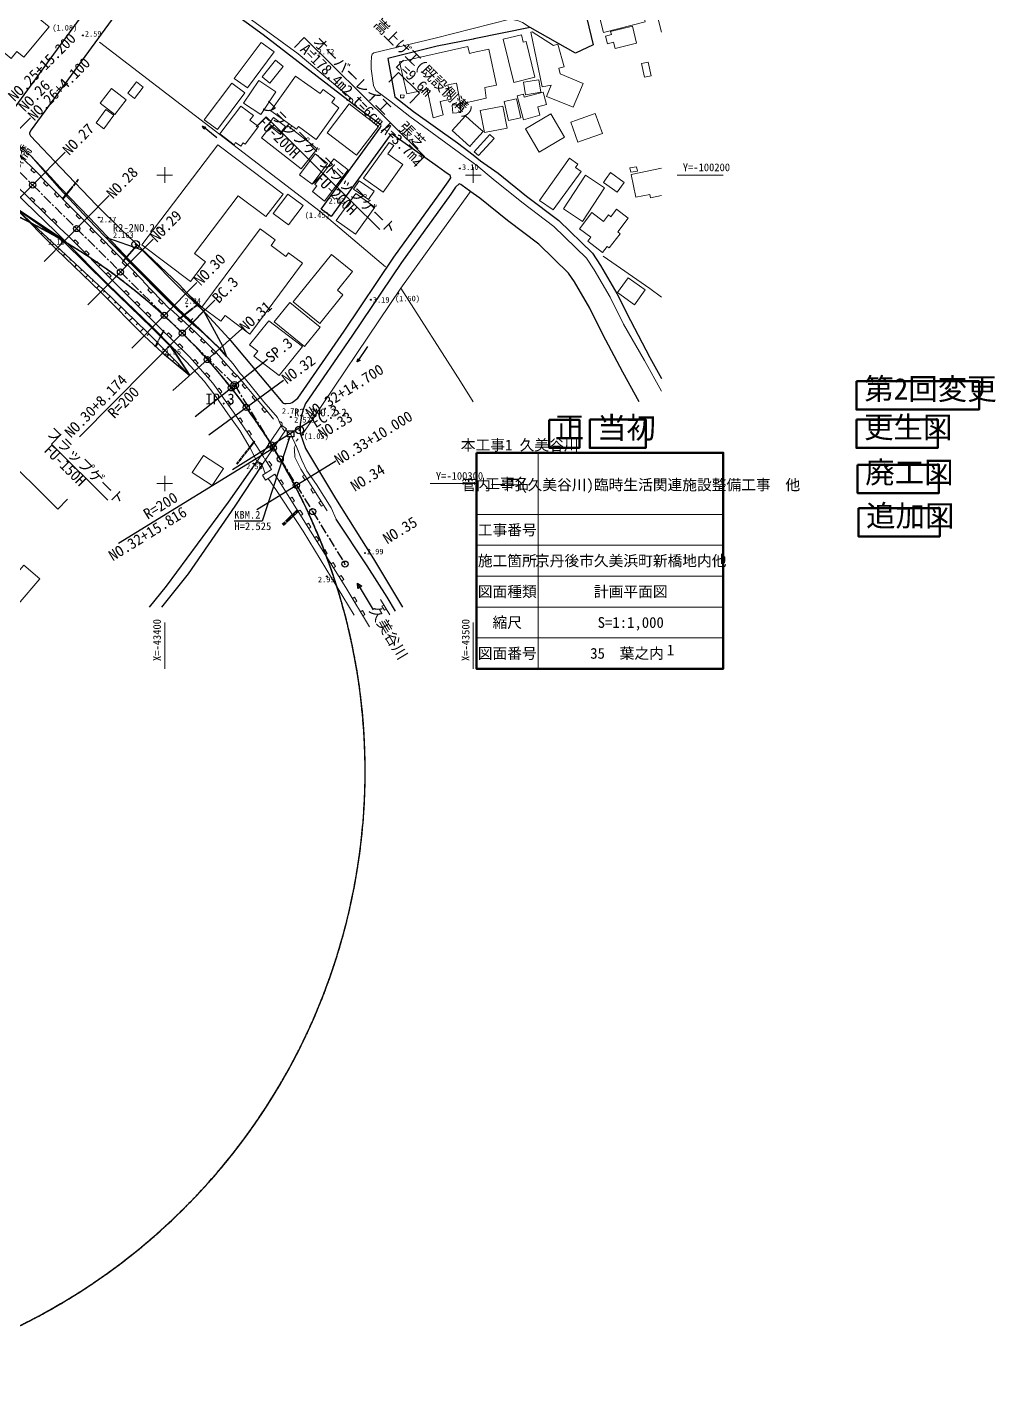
# Model space of a CAD drawing. Header units: metres. Extents: x -18 to 909, y -213 to 1219.
# Drawn here: x 595.5 to 909.3, y -213.3 to 227.9 of the extents above; entities that cross this region are included whole.
import ezdxf
from ezdxf.enums import TextEntityAlignment as Align

# ---------------------------------------------------------------- set-up
doc = ezdxf.new("R2010")
doc.units = ezdxf.units.M
doc.linetypes.add('CENTER', pattern=[5.08, 3.175, -0.635, 0.635, -0.635])
doc.linetypes.add('DASHED', pattern=[1.524, 1.27, -0.254])
for name, color, linetype in [('D-STR', 7, 'Continuous'), ('D-STR-HTXT', 7, 'Continuous'), ('D-STR-STR2', 7, 'Continuous'), ('D-TTL-FRAM', 7, 'Continuous'), ('D-TTL-LINE', 7, 'Continuous'), ('D-TTL-TXT', 7, 'Continuous'), ('S-SUV', 7, 'Continuous'), ('S-SUV-BMK', 7, 'Continuous'), ('S-SUV-CELN', 7, 'Continuous'), ('S-SUV-HTXT', 7, 'Continuous'), ('S-SUV-RAIL', 7, 'Continuous'), ('S-SUV-RIV', 7, 'Continuous'), ('S-SUV-SRVR', 7, 'Continuous'), ('S-SUV-STR', 7, 'Continuous'), ('S-SUV-TTL', 7, 'Continuous'), ('V-nasSTD', 7, 'Continuous')]:
    doc.layers.add(name, color=color, linetype=linetype)
doc.styles.add('JP', font='msgothic.ttc')

msp = doc.modelspace()

# ---------------------------------------------------------------- linework, layer by layer
at = {"layer": 'D-STR', "lineweight": 25, "true_color": 0xff0000}
for p, q in [((604.83, 155.98), (591.45, 169.48)), ((591.45, 169.48), (607.26, 158.43)), ((607.58, 158.76), (591.45, 169.48)), ((649.08, 132.3), (652.59, 135.85)), ((641.64, 124.68), (648.11, 115.07)), ((641.77, 124.82), (648.11, 115.07)), ((639.3, 122.33), (648.11, 115.07))]:
    msp.add_line(p, q, dxfattribs=at)
for points in [[(648.11, 115.07), (634.41, 129), (620.07, 142.94), (591.45, 169.48)], [(628.79, 151.74), (620.95, 159.71)], [(620.95, 159.71), (628.91, 151.87)], [(632.67, 155.67), (620.95, 159.71)], [(604.83, 155.98), (619.23, 142.1), (633.3, 127.88), (639.3, 122.33)], [(607.26, 158.43), (621.5, 144.38), (635.87, 130.48), (641.64, 124.68)], [(641.77, 124.82), (636.04, 130.65), (621.68, 144.57), (607.58, 158.76)], [(632.67, 155.67), (646.74, 141.45), (652.65, 135.8), (658.77, 124.63)], [(628.79, 151.74), (642.93, 137.6), (648.99, 132.1), (657.78, 123.74)], [(628.91, 151.87), (643.05, 137.73), (649.13, 132.25), (657.83, 123.78), (660.01, 121.2)], [(646.13, 142.95), (645.71, 142.53)], [(646.13, 142.95), (647.74, 141.32), (653.01, 136.27)], [(652.59, 135.85), (653.01, 136.27)], [(660.01, 121.2), (657.78, 123.74)], [(658.77, 124.63), (660.01, 121.2)]]:
    msp.add_lwpolyline(points, dxfattribs=at)
at = {"layer": 'D-STR-HTXT', "lineweight": 18, "true_color": 0xff0000}
for p, q in [((682.03, 221.37), (685.19, 224.57)), ((685.19, 224.57), (713.15, 196.88)), ((712.61, 210.08), (715.78, 213.27)), ((715.78, 213.27), (722.6, 206.52)), ((719.43, 203.33), (722.6, 206.52)), ((709.98, 193.68), (713.15, 196.88)), ((713.15, 196.88), (724.16, 185.97)), ((720.99, 182.77), (724.16, 185.97)), ((549.48, 127.11), (605.38, 71.74)), ((605.38, 71.74), (608.54, 74.94))]:
    msp.add_line(p, q, dxfattribs=at)
for points in [[(669.67, 195.61), (672.84, 198.81), (691.17, 180.65)], [(688.18, 177.27), (691.35, 180.47), (709.68, 162.32)], [(606.43, 96.03), (603.27, 92.83), (621.6, 74.67)]]:
    msp.add_lwpolyline(points, dxfattribs=at)
at = {"layer": 'D-STR-STR2', "lineweight": 25, "true_color": 0xff0000}
for p, q in [((596.48, 165.96), (596.53, 166.02)), ((596.72, 164.59), (596.5, 164.38)), ((598.56, 164.51), (598.7, 164.66)), ((598.55, 162.89), (598.41, 162.75)), ((600.38, 161.19), (600.02, 160.83)), ((600.64, 163.06), (600.73, 163.15)), ((602.22, 159.49), (602, 159.27)), ((602.72, 161.6), (602.95, 161.84)), ((604.79, 160.15), (604.93, 160.29)), ((606.87, 158.7), (607.19, 159.02)), ((604.05, 157.79), (603.54, 157.28)), ((605.89, 156.09), (605.61, 155.81)), ((608.71, 157), (608.86, 157.15)), ((610.49, 155.24), (610.78, 155.54)), ((607.72, 154.39), (607.12, 153.78)), ((609.56, 152.69), (609.24, 152.36)), ((611.39, 150.99), (610.72, 150.3)), ((612.27, 153.49), (612.41, 153.62)), ((614.05, 151.73), (614.3, 151.99)), ((615.83, 149.98), (615.95, 150.1)), ((613.22, 149.29), (612.87, 148.93)), ((615.06, 147.59), (614.32, 146.83)), ((616.89, 145.88), (616.5, 145.49)), ((617.61, 148.22), (617.83, 148.44)), ((619.39, 146.46), (619.49, 146.57)), ((618.73, 144.18), (617.91, 143.36)), ((620.55, 142.47), (620.13, 142.04)), ((621.17, 144.71), (621.35, 144.9)), ((622.96, 142.97), (623.05, 143.06)), ((624.76, 141.23), (624.94, 141.41)), ((622.34, 140.73), (621.46, 139.84)), ((624.14, 138.99), (623.68, 138.52)), ((625.93, 137.24), (624.98, 136.29)), ((626.56, 139.49), (626.64, 139.58)), ((628.35, 137.75), (628.53, 137.93)), ((627.72, 135.5), (627.23, 135.01)), ((629.52, 133.76), (628.5, 132.73)), ((630.15, 136.01), (630.24, 136.1)), ((631.95, 134.28), (632.12, 134.45)), ((633.75, 132.54), (633.83, 132.63)), ((631.31, 132.02), (630.78, 131.49)), ((633.1, 130.27), (632.01, 129.18)), ((634.88, 128.52), (634.36, 127.99)), ((635.54, 130.8), (635.71, 130.97)), ((637.31, 129.03), (637.39, 129.12)), ((652.72, 128.76), (652.61, 128.65)), ((637.92, 125.44), (636.97, 124.48)), ((639.08, 127.26), (639.22, 127.41)), ((639.67, 123.65), (639.25, 123.24)), ((640.84, 125.49), (640.91, 125.56)), ((642.42, 123.53), (642.53, 123.65)), ((654.51, 127.02), (654.46, 126.97)), ((656.3, 125.27), (656.23, 125.21)), ((640.14, 123.17), (639.3, 122.33)), ((641.37, 121.92), (640.65, 121.21)), ((643.05, 120.21), (642.78, 119.95)), ((643.84, 121.41), (643.88, 121.46)), ((645.26, 119.3), (645.32, 119.36)), ((644.74, 118.5), (644.37, 118.15)), ((646.42, 116.78), (646.33, 116.7)), ((646.68, 117.18), (646.7, 117.2))]:
    msp.add_line(p, q, dxfattribs=at)
at = {"layer": 'D-TTL-FRAM', "lineweight": 50, "true_color": 0xffff00}
msp.add_lwpolyline([(741, 90), (821, 90), (821, 20), (741, 20), (741, 90)], dxfattribs=at)
msp.add_lwpolyline([(741, 90), (821, 90), (821, 20), (741, 20), (741, 90)], dxfattribs=at)
at = {"layer": 'D-TTL-LINE', "lineweight": 13, "true_color": 0xffffff}
msp.add_line((741, 70), (821, 70), dxfattribs=at)
msp.add_line((741, 70), (821, 70), dxfattribs=at)
for points in [[(761, 90), (761, 20)], [(761, 90), (761, 20)], [(741, 60), (821, 60)], [(741, 60), (821, 60)], [(741, 50), (821, 50)], [(741, 50), (821, 50)], [(741, 40), (821, 40)], [(741, 40), (821, 40)], [(741, 30), (821, 30)], [(741, 30), (821, 30)]]:
    msp.add_lwpolyline(points, dxfattribs=at)
at = {"layer": 'S-SUV', "lineweight": 13, "true_color": 0xffffff}
for p, q in [((597.19, 182.27), (596.67, 181.74)), ((596.67, 181.74), (597.74, 180.69)), ((597.74, 180.69), (598.27, 181.22)), ((601.26, 178.02), (600.73, 177.49)), ((600.73, 177.49), (601.79, 176.42)), ((601.79, 176.42), (602.32, 176.95)), ((596.88, 172.77), (596.35, 172.24)), ((597.95, 171.72), (596.88, 172.77)), ((604.79, 174.47), (604.26, 173.94)), ((604.26, 173.94), (605.31, 172.88)), ((605.31, 172.88), (605.85, 173.41)), ((597.42, 171.19), (597.95, 171.72)), ((600.44, 169.27), (599.92, 168.73)), ((601.51, 168.22), (600.44, 169.27)), ((600.99, 167.68), (601.51, 168.22)), ((608.31, 170.92), (607.78, 170.4)), ((607.78, 170.4), (608.84, 169.33)), ((608.84, 169.33), (609.37, 169.86)), ((604.01, 165.76), (603.48, 165.23)), ((605.08, 164.71), (604.01, 165.76)), ((604.55, 164.18), (605.08, 164.71)), ((611.84, 167.38), (611.31, 166.85)), ((611.31, 166.85), (612.36, 165.79)), ((612.36, 165.79), (612.9, 166.32)), ((610.96, 159.03), (610.43, 158.5)), ((612.02, 157.97), (610.96, 159.03)), ((616.29, 162.87), (615.75, 162.35)), ((615.75, 162.35), (616.8, 161.27)), ((616.8, 161.27), (617.34, 161.8)), ((619.79, 159.3), (619.25, 158.77)), ((611.49, 157.43), (612.02, 157.97)), ((614.5, 155.49), (613.97, 154.96)), ((615.56, 154.43), (614.5, 155.49)), ((619.25, 158.77), (620.3, 157.7)), ((620.3, 157.7), (620.84, 158.23)), ((623.28, 155.72), (622.75, 155.2)), ((622.75, 155.2), (623.8, 154.13)), ((623.8, 154.13), (624.33, 154.65)), ((615.03, 153.9), (615.56, 154.43)), ((618.03, 151.96), (617.5, 151.43)), ((619.09, 150.9), (618.03, 151.96)), ((618.56, 150.37), (619.09, 150.9)), ((626.78, 152.15), (626.24, 151.63)), ((626.24, 151.63), (627.29, 150.55)), ((627.29, 150.55), (627.83, 151.08)), ((621.57, 148.42), (621.04, 147.89)), ((622.63, 147.36), (621.57, 148.42)), ((622.1, 146.83), (622.63, 147.36)), ((630.28, 148.58), (629.74, 148.05)), ((629.74, 148.05), (630.79, 146.98)), ((630.79, 146.98), (631.33, 147.5)), ((627.39, 142.61), (626.86, 142.08)), ((628.45, 141.55), (627.39, 142.61)), ((627.92, 141.02), (628.45, 141.55)), ((635.1, 143.37), (634.56, 142.85)), ((634.56, 142.85), (635.6, 141.77)), ((635.6, 141.77), (636.14, 142.29)), ((630.92, 139.07), (630.39, 138.54)), ((631.98, 138.01), (630.92, 139.07)), ((631.45, 137.48), (631.98, 138.01)), ((638.57, 139.77), (638.03, 139.25)), ((638.03, 139.25), (639.07, 138.17)), ((639.07, 138.17), (639.61, 138.69)), ((634.46, 135.54), (633.93, 135.01)), ((635.52, 134.48), (634.46, 135.54)), ((634.99, 133.95), (635.52, 134.48)), ((644.79, 133.86), (644.27, 133.31)), ((644.27, 133.31), (645.37, 132.29)), ((645.37, 132.29), (645.88, 132.84)), ((641.21, 128.83), (640.68, 128.29)), ((642.27, 127.77), (641.21, 128.83)), ((648.44, 130.45), (647.92, 129.9)), ((647.92, 129.9), (649.01, 128.87)), ((649.01, 128.87), (649.53, 129.42)), ((641.74, 127.24), (642.27, 127.77)), ((644.76, 125.31), (644.23, 124.78)), ((645.83, 124.26), (644.76, 125.31)), ((645.3, 123.72), (645.83, 124.26)), ((652.1, 127.04), (651.59, 126.49)), ((651.59, 126.49), (652.7, 125.48)), ((652.7, 125.48), (653.21, 126.03)), ((649.79, 120.18), (649.23, 119.68)), ((650.79, 119.06), (649.79, 120.18)), ((655.63, 123.51), (655.09, 122.99)), ((655.09, 122.99), (656.13, 121.91)), ((656.13, 121.91), (656.67, 122.43)), ((659.02, 119.83), (658.47, 119.33)), ((658.47, 119.33), (659.47, 118.22)), ((650.23, 118.56), (650.79, 119.06)), ((653.59, 115.93), (653.04, 115.43)), ((654.6, 114.82), (653.59, 115.93)), ((654.04, 114.32), (654.6, 114.82)), ((659.47, 118.22), (660.03, 118.72)), ((662.26, 116.01), (661.79, 115.43)), ((661.79, 115.43), (662.96, 114.48)), ((662.96, 114.48), (663.43, 115.07)), ((657.69, 110.93), (657.07, 110.5)), ((658.55, 109.71), (657.69, 110.93)), ((665.68, 112.4), (665.11, 111.92)), ((665.11, 111.92), (666.06, 110.77)), ((666.06, 110.77), (666.64, 111.25)), ((657.94, 109.28), (658.55, 109.71)), ((660.57, 106.85), (659.96, 106.42)), ((661.43, 105.62), (660.57, 106.85)), ((668.88, 108.55), (668.3, 108.07)), ((668.3, 108.07), (669.26, 106.92)), ((669.26, 106.92), (669.84, 107.4)), ((660.82, 105.19), (661.43, 105.62)), ((672.08, 104.72), (671.51, 104.23)), ((671.51, 104.23), (672.47, 103.09)), ((672.47, 103.09), (673.05, 103.57)), ((664.41, 101.34), (663.79, 100.91)), ((665.25, 100.1), (664.41, 101.34)), ((664.63, 99.67), (665.25, 100.1)), ((667.23, 97.21), (666.61, 96.79)), ((668.08, 95.97), (667.23, 97.21)), ((669.86, 87.11), (677.87, 98.9)), ((671.5, 86), (679.51, 97.79)), ((677.04, 99.97), (677.7, 98.72)), ((667.46, 95.55), (668.08, 95.97)), ((674.63, 84.62), (672.63, 87.7)), ((673.85, 87.2), (673.22, 86.79)), ((674.67, 85.94), (673.85, 87.2)), ((674.04, 85.53), (674.67, 85.94)), ((677.68, 81.23), (677.05, 80.82)), ((678.5, 79.97), (677.68, 81.23)), ((677.86, 79.56), (678.5, 79.97)), ((685.31, 82.79), (684.68, 82.39)), ((684.68, 82.39), (685.47, 81.12)), ((685.47, 81.12), (686.11, 81.52)), ((681.26, 75.61), (680.63, 75.21)), ((682.06, 74.34), (681.26, 75.61)), ((687.97, 78.55), (687.33, 78.15)), ((687.33, 78.15), (688.13, 76.88)), ((688.13, 76.88), (688.77, 77.28)), ((681.42, 73.94), (682.06, 74.34)), ((683.92, 71.37), (683.28, 70.98)), ((684.72, 70.1), (683.92, 71.37)), ((690.62, 74.31), (689.99, 73.92)), ((689.99, 73.92), (690.78, 72.64)), ((690.78, 72.64), (691.42, 73.04)), ((684.08, 69.71), (684.72, 70.1)), ((686.57, 67.14), (685.94, 66.74)), ((687.37, 65.87), (686.57, 67.14)), ((686.74, 65.47), (687.37, 65.87)), ((689.23, 62.9), (688.59, 62.5)), ((690.03, 61.63), (689.23, 62.9)), ((689.39, 61.23), (690.03, 61.63)), ((691.89, 58.67), (691.25, 58.27)), ((692.68, 57.39), (691.89, 58.67)), ((692.05, 57), (692.68, 57.39)), ((694.54, 54.43), (693.91, 54.03)), ((695.34, 53.16), (694.54, 54.43)), ((694.7, 52.76), (695.34, 53.16)), ((697.2, 50.19), (696.56, 49.79)), ((697.99, 48.92), (697.2, 50.19)), ((697.36, 48.52), (697.99, 48.92)), ((701.51, 43.15), (700.87, 42.76)), ((702.28, 41.86), (701.51, 43.15)), ((701.63, 41.47), (702.28, 41.86)), ((709.95, 42.46), (712.91, 37.5)), ((711.05, 40.62), (710.4, 40.24)), ((710.4, 40.24), (711.17, 38.95)), ((704.07, 38.86), (703.43, 38.47)), ((704.84, 37.57), (704.07, 38.86)), ((704.2, 37.18), (704.84, 37.57)), ((711.17, 38.95), (711.82, 39.34))]:
    msp.add_line(p, q, dxfattribs=at)
at = {"layer": 'S-SUV', "linetype": 'DASHED', "lineweight": 13, "true_color": 0x0000ff}
for p, q in [((609.4, 175.45), (611.96, 178.63)), ((609.48, 175.39), (612.04, 178.57)), ((609.56, 175.33), (612.12, 178.5)), ((606.9, 172.18), (609.48, 175.39)), ((626.47, 152), (629.31, 155.26)), ((629.24, 155.33), (631.07, 157.43)), ((629.31, 155.26), (631.15, 157.37)), ((629.39, 155.19), (631.22, 157.3)), ((648.13, 136.16), (650.42, 137.94)), ((648.19, 136.08), (650.48, 137.86)), ((648.26, 136.01), (650.54, 137.78)), ((644.68, 133.36), (648.19, 136.08)), ((639.74, 129.65), (638.63, 127.62)), ((638.56, 127.66), (636.77, 124.39)), ((638.63, 127.62), (636.84, 124.36)), ((638.69, 127.58), (636.9, 124.32)), ((669.13, 93.72), (667.67, 91.85)), ((667.58, 91.93), (663.29, 86.46)), ((667.67, 91.85), (663.39, 86.39)), ((667.77, 91.78), (663.48, 86.31)), ((683.27, 71.42), (680.22, 68.48)), ((680.02, 68.7), (678.06, 66.81)), ((680.22, 68.48), (678.26, 66.6)), ((680.43, 68.27), (678.47, 66.38))]:
    msp.add_line(p, q, dxfattribs=at)
at = {"layer": 'S-SUV', "lineweight": 13, "true_color": 0x0000ff}
for p, q in [((606.82, 172.24), (609.4, 175.45)), ((606.9, 172.18), (606.99, 172.37)), ((606.9, 172.18), (607.06, 172.31)), ((606.98, 172.12), (609.56, 175.33)), ((626.4, 152.06), (629.24, 155.33)), ((626.55, 151.93), (629.39, 155.19)), ((626.47, 152), (626.57, 152.18)), ((626.47, 152), (626.64, 152.11)), ((644.62, 133.44), (648.13, 136.16)), ((644.68, 133.36), (644.81, 133.52)), ((644.68, 133.36), (644.87, 133.44)), ((644.75, 133.28), (648.26, 136.01)), ((639.67, 129.69), (638.56, 127.66)), ((639.8, 129.61), (638.69, 127.58)), ((639.74, 129.65), (639.6, 129.5)), ((639.74, 129.65), (639.68, 129.45)), ((669.04, 93.79), (667.58, 91.93)), ((669.23, 93.64), (667.77, 91.78)), ((669.13, 93.72), (668.97, 93.59)), ((669.13, 93.72), (669.05, 93.53)), ((682.56, 93.77), (683.27, 94.47)), ((682.56, 93.77), (682.67, 93.94)), ((682.56, 93.77), (682.74, 93.87)), ((683.06, 71.63), (680.02, 68.7)), ((683.48, 71.2), (680.43, 68.27)), ((683.27, 71.42), (683.09, 71.31)), ((683.27, 71.42), (683.16, 71.24))]:
    msp.add_line(p, q, dxfattribs=at)
at = {"layer": 'S-SUV', "lineweight": 25, "true_color": 0xffffff}
for p, q in [((645.68, 128.76), (612.39, 95.15)), ((675.23, 91.54), (625, 60.6))]:
    msp.add_line(p, q, dxfattribs=at)
at = {"layer": 'S-SUV', "linetype": 'CENTER', "lineweight": 25, "true_color": 0xffffff}
for p, q in [((645.68, 128.76), (662.68, 111.92)), ((662.68, 111.92), (675.23, 91.54))]:
    msp.add_line(p, q, dxfattribs=at)
at = {"layer": 'S-SUV', "linetype": 'DASHED', "lineweight": 13, "true_color": 0xffffff}
for p, q in [((678.87, 96.89), (677.71, 98.7)), ((671.66, 86.28), (670.03, 87.39))]:
    msp.add_line(p, q, dxfattribs=at)
at = {"layer": 'S-SUV', "lineweight": 13, "true_color": 0xffffff}
for points in [[(639.07, 248.7), (647.99, 243.24), (661.87, 234.86), (672.87, 226.79)], [(740, 227.48), (751.88, 230.49), (754.32, 230.1), (755.96, 229.39), (758.38, 227.77)], [(700.77, 203.13), (700.98, 204.16), (700.81, 204.52), (683.29, 219.28), (672.87, 226.79)], [(707.73, 219.6), (727.66, 224.36), (739.54, 227.37), (740, 227.48)], [(740, 227.48), (740, 227.48)], [(707.73, 219.6), (707.24, 219.15), (707.04, 218.37), (706.92, 216.23), (706.85, 214.45), (707.68, 209.03), (708.36, 207.37)], [(708.36, 207.37), (713.34, 203.75), (719.39, 199), (740, 183.96)], [(592.36, 189.8), (596.63, 186.25), (602.77, 179.23), (605.89, 175.63), (615.34, 165.57), (628.45, 151.89), (641.71, 138.61), (648.12, 132.46), (651.79, 129.4), (654.04, 127.32), (657.71, 123.75), (662.19, 118.78), (664.47, 115.67), (666.18, 113.85), (672.14, 106.46), (676.56, 101.4), (677.7, 98.72)], [(591.54, 188), (592.12, 187.25), (599.77, 179.75), (599.79, 179.5), (614.37, 164.83), (633.25, 145.54), (633.12, 145.42), (641.59, 136.63), (641.67, 136.76)], [(596.63, 186.25), (602.98, 179.44), (606.12, 175.91), (615.66, 166.17), (628.75, 152.26), (642.05, 138.93), (648.32, 132.71), (649.11, 133.48)], [(671.46, 89.5), (668.97, 93.33), (662.27, 103.13), (655.62, 112.56), (651.46, 117.19), (648, 121.06), (637.98, 130.96), (623.86, 145.07), (608.67, 160.26), (605.97, 162.78), (591.37, 177.15), (591.03, 177.22), (586.51, 181.63)], [(740, 183.96), (740, 183.96)], [(740, 183.96), (741.17, 183.04), (746.44, 178.62), (755.69, 171.17), (766.05, 163.33), (776.7, 153.05), (779.11, 149.31), (784.33, 140.42), (788.67, 131.71), (795.47, 119.93), (801, 109.91)], [(585.48, 180.28), (591.37, 174.52), (604.65, 161.66), (622.84, 143.39), (636.79, 129.95), (641.86, 124.78), (647.22, 119.31), (652.75, 113.18), (656.52, 108.26), (660.48, 102.57), (664.34, 97.19), (667.67, 91.46), (669.86, 87.28)], [(641.67, 136.76), (646.58, 132.19), (650.14, 128.84), (653.13, 126.1), (656.77, 122.33), (660.48, 118.22), (662.8, 115.57), (663.69, 114.86), (665.65, 112.44), (668.38, 109.15), (670.5, 106.6), (673.04, 103.57), (675.25, 100.85)], [(677.87, 98.9), (679.51, 97.79)], [(679.2, 97.27), (679.77, 96.73), (680.72, 96.16)], [(680.72, 96.16), (682.85, 91.7)], [(682.4, 92.49), (681.98, 91.63), (682.02, 91.06)], [(682.02, 91.06), (682.17, 88.55), (684.14, 84.66), (692.59, 71.17)], [(682.85, 91.7), (684.38, 87.62), (686.1, 84.19), (689.16, 79.73), (693.97, 72.12), (695.6, 68.47)], [(671.5, 86), (669.86, 87.11)], [(671.54, 85.96), (672.52, 83.29)], [(671.64, 82.73), (672.52, 83.29), (674.63, 84.62)], [(671.64, 82.73), (672.67, 81.11)], [(675.64, 83.01), (673.57, 81.7), (672.67, 81.11)], [(701.34, 37.32), (684.84, 64.58), (676.22, 77.77), (673.57, 81.7)], [(706.35, 33.58), (698.71, 46.37), (679.27, 77.37), (675.64, 83.01)]]:
    msp.add_lwpolyline(points, dxfattribs=at)
at = {"layer": 'S-SUV', "lineweight": 25, "true_color": 0x00ffff}
for points in [[(575.39, 177.27), (596.5, 198.58)], [(586.69, 166.08), (607.8, 187.4)], [(600.9, 152.01), (622.01, 173.32)], [(615.11, 137.93), (636.22, 159.25)], [(629.32, 123.86), (650.43, 145.17)], [(635.12, 118.11), (656.23, 139.42)], [(642.66, 110.18), (665, 130.21)], [(649.82, 101.71), (673.31, 120.36)], [(654.31, 95.82), (678.53, 113.52)], [(661.92, 84.55), (687.38, 100.43)], [(669.9, 71.6), (695.44, 87.33)]]:
    msp.add_lwpolyline(points, dxfattribs=at)
at = {"layer": 'S-SUV', "lineweight": 25, "true_color": 0xffffff}
for points in [[(656.94, 192.08), (652.23, 195.79)], [(652.66, 194.88), (652.23, 195.79)], [(652.23, 195.79), (653.22, 195.59)], [(653.22, 195.59), (652.66, 194.88)], [(705.73, 124.45), (702.41, 119.45)], [(702.41, 119.45), (702.53, 120.45)], [(703.28, 119.95), (702.41, 119.45)], [(702.53, 120.45), (703.28, 119.95)], [(707.6, 39.13), (702.46, 47.72)], [(702.59, 46.04), (702.46, 47.72)], [(702.46, 47.72), (703.88, 46.81)], [(703.88, 46.81), (702.59, 46.04)]]:
    msp.add_lwpolyline(points, dxfattribs=at)
at = {"layer": 'S-SUV', "linetype": 'DASHED', "lineweight": 13, "true_color": 0xffffff}
msp.add_lwpolyline([(671.46, 89.5), (672.63, 87.7)], dxfattribs=at)
at = {"layer": 'S-SUV', "lineweight": 13, "true_color": 0xffffff}
msp.add_arc((677.33, 99.32), 0.708, 301.2335, 114.4346, dxfattribs=at)
at = {"layer": 'S-SUV-BMK', "lineweight": 25, "true_color": 0xffffff}
for centre, radius in [((597.24, 176.74), 1), ((611.45, 162.66), 1), ((625.66, 148.59), 1), ((639.87, 134.52), 1), ((645.68, 128.76), 1), ((653.83, 120.2), 1), ((661.57, 111.03), 1), ((662.68, 111.92), 1.2), ((662.68, 111.92), 0.6), ((666.42, 104.67), 1), ((674.65, 92.49), 1), ((675.23, 91.54), 1), ((677.43, 87.98), 1), ((682.67, 79.46), 1), ((687.92, 70.95), 1), ((698.4, 53.92), 1)]:
    msp.add_circle(centre, radius, dxfattribs=at)
at = {"layer": 'S-SUV-BMK', "true_color": 0xffffff}
for p in [(597.24, 176.74), (611.45, 162.66), (625.66, 148.59), (639.87, 134.52), (645.68, 128.76), (653.83, 120.2), (661.57, 111.03), (662.68, 111.92), (666.42, 104.67), (674.65, 92.49), (675.23, 91.54), (677.43, 87.98), (682.67, 79.46), (687.92, 70.95), (698.4, 53.92)]:
    msp.add_point(p, dxfattribs=at)
at = {"layer": 'S-SUV-CELN', "linetype": 'CENTER', "lineweight": 25, "true_color": 0xffffff}
for p, q in [((585.95, 187.93), (597.24, 176.74)), ((597.24, 176.74), (611.45, 162.66)), ((611.45, 162.66), (625.66, 148.59)), ((625.66, 148.59), (639.87, 134.52)), ((639.87, 134.52), (645.68, 128.76)), ((675.23, 91.54), (677.43, 87.98)), ((677.43, 87.98), (682.67, 79.46)), ((682.67, 79.46), (687.92, 70.95)), ((687.92, 70.95), (698.4, 53.92))]:
    msp.add_line(p, q, dxfattribs=at)
for start, end in [(45.2741, 41.8862), (41.8862, 38.4498), (38.4498, 36.1566), (36.1566, 31.9453), (31.9453, 31.6256)]:
    msp.add_arc((504.94, -13.33), 200, start, end, dxfattribs=at)
at = {"layer": 'S-SUV-RAIL', "lineweight": 13, "true_color": 0xffffff}
msp.add_lwpolyline([(801, 226.33), (789.61, 271.64)], dxfattribs=at)
at = {"layer": 'S-SUV-RIV', "lineweight": 13, "true_color": 0x0000ff}
for points in [[(711.5, 150.22), (690.4, 168.14), (618.87, 223.02)], [(739.13, 174.64), (727.02, 157.92), (716.47, 143.36)], [(782.09, 153.66), (797.24, 143.21), (801, 140.37)], [(716.47, 143.36), (684.25, 95.34)], [(716.47, 143.36), (735.86, 113.1), (740, 106.55)], [(740, 106.55), (740, 106.55)]]:
    msp.add_lwpolyline(points, dxfattribs=at)
at = {"layer": 'S-SUV-SRVR', "lineweight": 25, "true_color": 0x00ff00}
msp.add_line((680.43, 94.99), (679.88, 94.12), dxfattribs=at)
at = {"layer": 'S-SUV-SRVR', "lineweight": 25, "true_color": 0x808080}
for points in [[(589.86, 199.61), (604.08, 219.16), (627.94, 251.77)], [(771.29, 253.72), (778.8, 222.17)], [(671.87, 225.42), (660.93, 233.45), (647.15, 241.77), (638.18, 247.25)], [(634.8, 246.76), (610.84, 214), (596.73, 194.61)], [(700.77, 203.13), (671.87, 225.42)], [(758.38, 227.77), (740.32, 224.15), (740, 224.08)], [(778.8, 222.17), (773.1, 219.51), (758.38, 227.77)], [(740, 224.08), (728.3, 221.74), (712.27, 217.78), (714.55, 205.34), (720.6, 200.6), (734.84, 190.44), (736.74, 189.08), (740, 186.51)], [(740, 224.08), (740, 224.08)], [(703.66, 200.9), (700.77, 203.13)], [(708.52, 197.37), (703.66, 200.9)], [(596.73, 194.61), (596.22, 193.71), (596.2, 193.32), (596.48, 192.74)], [(690.73, 168.96), (709.85, 195.28)], [(709.85, 195.28), (710.08, 195.72), (710.11, 196.01), (710.03, 196.31), (708.52, 197.37)], [(596.48, 192.74), (606.37, 182.29), (617.94, 170.19), (625.9, 162.31), (644.64, 144.58), (660.8, 126.99)], [(713.08, 192.93), (693.97, 166.61)], [(714.59, 192.6), (713.74, 193.2), (713.45, 193.23), (713.3, 193.11), (713.08, 192.93)], [(730.74, 181.08), (728.37, 182.77), (714.59, 192.6)], [(740, 186.51), (740, 186.51)], [(740, 186.51), (742.37, 184.64), (748.01, 180.57)], [(731.84, 177.79), (732.75, 179.14), (732.64, 179.66), (732.53, 179.82), (730.74, 181.08)], [(683.14, 107.69), (698.2, 129.43), (714.26, 153.35), (730.21, 175.53), (731.84, 177.79)], [(736.35, 176.66), (735.9, 176.98), (735.38, 177.12), (734.27, 176.04)], [(740, 174.02), (736.35, 176.66)], [(748.01, 180.57), (757.23, 173.14), (767.68, 165.23), (778.64, 154.64), (781.24, 150.63), (786.53, 141.61), (790.89, 132.86), (797.24, 120.87), (801, 114.05)], [(734.27, 176.04), (732.68, 173.82), (716.72, 151.63), (700.67, 127.73), (685.6, 105.98)], [(740, 174.02), (740, 174.02)], [(793.72, 106.55), (788.43, 116.12), (781.99, 128.29), (777.73, 136.84), (772.73, 145.38), (770.87, 148.25), (761.17, 157.62), (751.09, 165.25), (742.15, 172.46), (740, 174.02)], [(693.97, 166.61), (690.73, 168.96)], [(660.8, 126.99), (678.26, 106.23), (678.37, 106.07), (678.79, 105.97), (679.31, 105.93), (680.72, 106.11), (681.28, 106.27), (683.14, 107.69)], [(685.6, 105.98), (684.78, 103.68), (684.17, 101.33), (683.89, 99.18), (683.87, 96.41)], [(683.87, 96.41), (683.88, 96.36), (685.66, 91.4), (695.34, 75.21), (703.74, 61.79), (707.6, 55.62)], [(635.12, 40), (640.62, 46.79), (660.62, 74), (669.86, 87.11)], [(671.5, 86), (662.73, 72.7), (647.58, 50.78), (638.97, 40)], [(714.76, 38.66), (712.1, 43.25), (705.63, 53.34), (695.6, 68.47)], [(707.6, 55.62), (717.01, 40)]]:
    msp.add_lwpolyline(points, dxfattribs=at)
at = {"layer": 'S-SUV-SRVR', "lineweight": 25, "true_color": 0x00ff00}
for points in [[(679.81, 97.15), (681.81, 97.15)], [(679.81, 95.15), (679.81, 97.15)], [(681.81, 97.15), (681.81, 95.15)], [(680.43, 94.99), (671.55, 67.8), (662.5, 67.8)], [(681.81, 95.15), (679.81, 95.15)]]:
    msp.add_lwpolyline(points, dxfattribs=at)
at = {"layer": 'S-SUV-SRVR', "lineweight": 25, "true_color": 0x808080}
for centre in [(613.5, 225.24), (688.87, 219.48), (735.66, 182.12), (695.7, 172.39), (690.4, 168.14), (618.66, 166.25), (606.58, 157.74), (715.67, 141.56), (647.14, 137.42), (706.84, 139.58), (641.13, 124.17), (680.91, 101.57), (684.72, 95.88), (668.76, 86.5), (704.9, 57.48), (692.56, 49.95)]:
    msp.add_circle(centre, 0.15, dxfattribs=at)
at = {"layer": 'S-SUV-SRVR', "lineweight": 25, "true_color": 0x00ff00}
for centre, radius in [((630.62, 157.5), 1.25), ((630.62, 157.5), 0.15), ((683.67, 97.37), 1.25), ((683.67, 97.37), 0.15), ((680.81, 96.15), 0.15)]:
    msp.add_circle(centre, radius, dxfattribs=at)
at = {"layer": 'S-SUV-STR', "lineweight": 13, "true_color": 0x808080}
for points in [[(788.45, 257.7), (795.5, 230.48), (795.63, 229.68), (782.2, 226.24), (780.26, 233.82), (777.68, 233.16), (774.46, 245.74), (777.41, 246.5), (775.04, 254.09), (786.4, 257), (785.08, 262.15), (786.91, 262.62), (789.21, 263.2), (790.21, 263.46), (791.49, 258.48), (791.1, 258.21), (788.45, 257.7)], [(594.4, 218.15), (592.13, 220.01), (590.29, 217.77), (584.85, 222.23), (586.07, 223.72), (581.01, 227.86), (585.01, 232.74), (586.49, 231.53), (591.63, 237.8), (595.21, 234.86), (594.82, 234.39), (602.53, 228.07), (594.4, 218.15)], [(753.11, 210.01), (749.67, 224.01), (755.6, 225.47), (756.19, 223.07), (757.12, 223.31), (759.97, 211.71), (753.11, 210.01)], [(759.06, 226.41), (765.98, 222.03), (767.39, 222.42), (769.39, 215.05), (767.71, 214.59), (768.19, 212.83), (775.61, 209.66), (772.32, 202), (771.09, 202.53), (763.71, 205.49), (765.22, 209.16), (762.3, 208.54), (758.58, 226.25), (759.06, 226.41)], [(792.9, 222.75), (785.94, 221), (785.42, 223.08), (783.42, 222.57), (782.8, 225.05), (784.8, 225.55), (784.49, 226.52), (791.52, 228.28), (792.9, 222.75)], [(666.79, 208.3), (662.56, 211.3), (671.27, 222.9), (675.5, 219.9), (666.79, 208.3)], [(725.01, 207.73), (718.41, 206.3), (716.13, 216.66), (738.22, 221.67), (738.74, 219.41), (740, 219.68), (740, 219.68)], [(740, 219.68), (745, 220.76), (747.51, 209.17), (743.71, 208.34), (744.19, 204.86), (740, 203.95), (740, 203.95)], [(674.11, 209.81), (671.56, 211.87), (675.86, 217.21), (678.41, 215.15), (674.11, 209.81)], [(796.63, 216.58), (797.59, 212.17), (795.51, 211.71), (794.54, 216.13), (796.63, 216.58)], [(682.72, 194.84), (674.35, 200.78), (682.38, 212.08), (690.39, 206.39), (691.3, 207.67), (695.15, 204.93), (694.13, 203.53), (696.46, 201.83), (689.12, 191.57), (683.35, 195.74), (682.72, 194.84)], [(623.81, 199.66), (619.13, 203.34), (622.8, 208.02), (627.49, 204.34), (623.81, 199.66)], [(630.19, 204.85), (628.02, 206.51), (630.83, 210.19), (633, 208.53), (630.19, 204.85)], [(657.08, 194.8), (652.83, 197.85), (661.75, 209.72), (665.99, 206.67), (657.08, 194.8)], [(671.11, 199.6), (665.57, 203.32), (670.52, 210.67), (676.05, 206.95), (671.11, 199.6)], [(740, 203.95), (735.79, 203.04), (734.6, 209.81), (731.79, 209.2), (732.78, 204.62), (729.28, 203.87), (730.24, 199.46), (727, 198.54), (725.01, 207.73)], [(761.86, 206.85), (756.91, 206.01), (756.22, 210.07), (761.18, 210.9), (761.86, 206.85)], [(702.12, 186.41), (692.6, 193.7), (699.76, 203.05), (709.28, 195.76), (702.12, 186.41)], [(717.53, 204.98), (716.38, 205.03), (716.43, 205.97), (717.58, 205.92), (717.53, 204.98)], [(755.39, 198.52), (751.35, 197.67), (749.97, 203.84), (754, 204.69), (755.39, 198.52)], [(761.59, 199.37), (756.26, 197.94), (754.2, 205.63), (756.27, 206.18), (756.51, 205.28), (762.68, 206.89), (763.76, 202.83), (760.87, 202.09), (761.59, 199.37)], [(620.31, 195), (617.74, 196.88), (620.92, 201.24), (623.5, 199.36), (620.31, 195)], [(662.46, 189.84), (657.88, 193.31), (664.72, 202.34), (668.74, 199.29), (667.6, 197.79), (670.37, 195.71), (666.04, 189.96), (665.45, 190.41), (664.63, 189.31), (662.99, 190.54), (662.46, 189.84)], [(677.64, 193.74), (673.79, 196.63), (675.28, 198.62), (679.14, 195.73), (677.64, 193.74)], [(740, 190.54), (738.85, 189.26), (733.12, 194.4), (737.42, 199.2), (740, 196.89)], [(735.97, 200.27), (733.41, 200.01), (733.13, 202.66), (735.7, 202.92), (735.97, 200.27)], [(750.92, 195.18), (743.6, 193.75), (742.2, 200.93), (749.51, 202.36), (750.92, 195.18)], [(769.58, 192.28), (761.34, 187.44), (756.91, 194.99), (765.15, 199.83), (769.58, 192.28)], [(773.47, 197.8), (779.53, 199.95), (781.83, 193.47), (776.59, 191.61), (773.83, 190.65), (771.54, 197.11), (773.47, 197.8)], [(684.25, 181.99), (671.4, 192.03), (674.25, 195.68), (677.52, 193.13), (679.77, 196.01), (689.36, 188.53), (684.25, 181.99)], [(740, 196.89), (743.15, 194.06), (740, 190.54), (740, 190.54)], [(740, 196.89), (740, 196.89)], [(672.77, 166.51), (663.85, 173.29), (649.62, 154.57), (653.2, 151.84), (648.35, 145.46), (632.61, 157.43), (657.26, 189.84), (678.33, 173.82), (672.77, 166.51)], [(710.79, 174.48), (704.43, 178.96), (712.74, 190.56), (714.19, 189.58), (712.29, 186.92), (717.2, 183.41), (710.79, 174.48)], [(741.65, 186.3), (740.27, 187.57), (745.39, 193.13), (746.77, 191.86), (741.65, 186.3)], [(687.73, 177.09), (683.72, 180.12), (688.8, 186.82), (692.8, 183.78), (687.73, 177.09)], [(765.82, 168.72), (761.41, 171.71), (771.15, 185.45), (773.87, 183.53), (773.1, 182.45), (774.97, 181.19), (765.82, 168.72)], [(691.79, 171.48), (687.88, 174.63), (689.29, 176.45), (688.61, 176.95), (694.85, 185.29), (699.48, 181.7), (691.79, 171.48)], [(790.75, 182.29), (792.91, 182.68), (793.16, 181.29), (791, 180.9), (790.75, 182.29)], [(791.13, 180.21), (801, 182.26)], [(706.01, 172.05), (701.14, 175.41), (703.04, 178.17), (707.91, 174.81), (706.01, 172.05)], [(775.34, 164.99), (769.17, 169.06), (776.35, 179.94), (782.52, 175.86), (775.34, 164.99)], [(783.02, 178.83), (784.46, 180.77), (788.84, 177.53), (786.58, 174.49), (785.14, 175.56), (782.19, 177.53), (783.02, 178.83)], [(801, 173.37), (797.42, 172.63), (797.19, 173.73), (792.66, 172.79), (791.13, 180.21)], [(680.1, 163.84), (675.18, 167.58), (679.93, 173.84), (684.85, 170.11), (680.1, 163.84)], [(701.77, 160.85), (695.61, 165.22), (701.92, 173.99), (708.09, 169.62), (701.77, 160.85)], [(781.86, 154.93), (777.1, 158.56), (778.07, 159.82), (774.41, 162.62), (778.38, 167.82), (782.14, 164.95), (783.76, 167.07), (784.53, 166.48), (786.41, 168.94), (790.19, 166.04), (786.79, 161.6), (787.57, 161), (784.02, 156.36), (783.35, 156.87), (781.86, 154.93)], [(667.61, 128.48), (659.57, 134.45), (658.2, 132.62), (652.07, 137.17), (670.92, 162.56), (675.79, 158.95), (674.46, 157.16), (679.27, 153.58), (680.13, 154.74), (684.62, 151.42), (667.61, 128.48)], [(690.28, 131.92), (681.63, 138.89), (694, 154.24), (700.84, 148.72), (695.94, 142.64), (697.74, 141.18), (690.28, 131.92)], [(792.23, 137.98), (786.72, 141.97), (790.17, 146.74), (795.68, 142.76), (792.23, 137.98)], [(685.33, 124.42), (675.49, 132.46), (680.59, 138.69), (690.42, 130.66), (685.33, 124.42)], [(677.12, 115.02), (668.88, 121.34), (670.13, 122.97), (667.48, 125), (673.71, 132.75), (684.6, 124.4), (677.12, 115.02)], [(652.52, 89.14), (659.03, 84.86), (655.4, 79.36), (648.89, 83.64), (652.52, 89.14)], [(594.31, 53.54), (599.52, 49.09), (592.54, 40.93), (587.34, 45.37), (594.31, 53.54)]]:
    msp.add_lwpolyline(points, dxfattribs=at)
at = {"layer": 'S-SUV-TTL', "lineweight": 13, "true_color": 0xffffff}
for p, q in [((640, 182.5), (640, 177.5)), ((740, 182.5), (740, 177.5)), ((637.5, 180), (642.5, 180)), ((737.5, 180), (742.5, 180)), ((806, 180), (821, 180)), ((637.5, 80), (642.5, 80)), ((640, 82.5), (640, 77.5)), ((726, 80), (741, 80)), ((640, 35), (640, 20)), ((740, 35), (740, 20))]:
    msp.add_line(p, q, dxfattribs=at)
at = {"layer": 'V-nasSTD', "lineweight": 50, "true_color": 0xff0000}
for points in [[(864.14, 113.17), (864.14, 103.98), (903.89, 103.98), (903.89, 113.17), (864.14, 113.17)], [(764.61, 100.66), (764.61, 91.57), (774.36, 91.57), (774.36, 100.66), (764.61, 100.66)], [(777.72, 100.76), (777.72, 91.58), (795.85, 91.58), (795.85, 100.76), (777.72, 100.76)], [(864.12, 100.76), (864.12, 91.58), (890.49, 91.58), (890.49, 100.76), (864.12, 100.76)], [(864.5, 86.13), (864.5, 76.94), (890.86, 76.94), (890.86, 86.13), (864.5, 86.13)], [(864.78, 72.06), (864.78, 62.88), (891.14, 62.88), (891.14, 72.06), (864.78, 72.06)]]:
    msp.add_lwpolyline(points, dxfattribs=at)

# ---------------------------------------------------------------- texts
at = {"layer": 'D-STR-HTXT', "true_color": 0xff0000, "style": 'JP'}
for s, p in [('嵩上げ工(既設側溝)', (723.94, 214.69)), ('A=178.4m2,t=6cm', (697.59, 209.13)), ('オーバーレイ工', (700.75, 212.32)), ('L=9.6m', (720.77, 211.5)), ('A=3.7m2', (717.07, 189.83)), ('張芝', (720.24, 193.02))]:
    msp.add_text(s, height=3.5, rotation=315.2741, dxfattribs=at).set_placement(p, align=Align.MIDDLE_CENTER)
for s, p in [('フラップゲート', (682, 189.73)), ('FU-200H', (675.11, 190.22)), ('フラップゲート', (700.51, 171.39)), ('FU-200H', (693.62, 171.89)), ('フラップゲート', (612.43, 83.75)), ('FU-150H', (605.79, 84))]:
    msp.add_text(s, height=3.5, rotation=315.2741, dxfattribs=at).set_placement(p, align=Align.BOTTOM_CENTER)
at = {"layer": 'D-TTL-TXT', "true_color": 0xffffff, "style": 'JP'}
for s, p in [('本工事1 久美谷川', (755.02, 92.52)), ('管内一円(久美谷川)臨時生活関連施設整備工事\u3000他', (791, 79.62)), ('工事名', (751, 80)), ('工事名', (751, 80)), ('工事番号', (751, 65)), ('工事番号', (751, 65)), ('施工箇所', (751, 55)), ('施工箇所', (751, 55)), ('京丹後市久美浜町新橋地内他', (791, 55)), ('図面種類', (751, 45)), ('図面種類', (751, 45)), ('計画平面図', (791, 45)), ('縮尺', (751, 35)), ('縮尺', (751, 35)), ('S=1:1,000', (791, 35)), ('図面番号', (751, 25)), ('図面番号', (751, 25)), ('35\u3000葉之内 ', (791, 25))]:
    msp.add_text(s, height=3.5, dxfattribs=at).set_placement(p, align=Align.MIDDLE_CENTER)
at = {"layer": 'S-SUV-HTXT', "true_color": 0xffffff, "style": 'JP'}
for s, rotation, p in [('NO.25+15.200', 45.2741, (590.18, 204.85)), ('NO.26+4.100', 45.2741, (596.5, 198.58)), ('NO.26', 45.2741, (593.59, 201.47)), ('NO.27', 45.2741, (607.8, 187.4)), ('NO.28', 45.2741, (622.01, 173.32)), ('NO.29', 45.2741, (636.22, 159.25)), ('NO.30', 45.2741, (650.43, 145.17)), ('BC.3', 45.2741, (656.23, 139.42)), ('NO.31', 41.8862, (665, 130.21)), ('SP.3', 38.4498, (673.31, 120.36)), ('NO.32', 36.1566, (678.53, 113.52)), ('NO.32+14.700', 31.9453, (686.16, 102.38)), ('EC.3', 31.6256, (688.01, 99.41)), ('NO.33', 31.6256, (690.2, 95.84)), ('NO.33+10.000', 31.6256, (695.44, 87.33)), ('NO.34', 31.6256, (700.69, 78.81)), ('NO.35', 31.6256, (711.18, 61.78))]:
    msp.add_text(s, height=3.5, rotation=rotation, dxfattribs=at).set_placement(p, align=Align.MIDDLE_LEFT)
for s, rotation, p in [('広瀬橋', 54.0192, (591.39, 183.42)), ('久美谷川', 300.8745, (712.58, 31.66))]:
    msp.add_text(s, height=3.5, rotation=rotation, dxfattribs=at).set_placement(p, align=Align.MIDDLE_CENTER)
for s, rotation, p in [('NO.30+8.174', 45.2741, (628.87, 112.5)), ('R=200', 31.6256, (645.17, 73.61))]:
    msp.add_text(s, height=3.5, rotation=rotation, dxfattribs=at).set_placement(p, align=Align.BOTTOM_RIGHT)
for s, rotation, p in [('R=200', 45.2741, (629.58, 111.8)), ('NO.32+15.816', 31.6256, (645.69, 72.76))]:
    msp.add_text(s, height=3.5, rotation=rotation, dxfattribs=at).set_placement(p, align=Align.TOP_RIGHT)
msp.add_text('IP.3', height=3.5, dxfattribs=at).set_placement((657.92, 109.17), align=Align.TOP_CENTER)
at = {"layer": 'S-SUV-SRVR', "true_color": 0x808080, "style": 'JP'}
for s, p in [('(1.08)', (603.57, 226.3)), ('2.59', (614.13, 224.33)), ('2.72', (689.58, 218.56)), ('3.10', (736.32, 181.14)), ('2.93', (693.06, 170.2)), ('(1.45)', (685.39, 165.56)), ('2.27', (618.93, 164.14)), ('2.16', (602.21, 156.89)), ('2.24', (646.4, 137.79)), ('3.19', (707.45, 138.13)), ('(1.50)', (714.62, 138.56)), ('2.35', (639.93, 121.29)), ('2.73', (677.98, 102.1)), ('(1.05)', (685.09, 93.96)), ('2.58', (666.38, 84.15)), ('2.99', (705.5, 56.56)), ('2.95', (689.65, 47.49))]:
    msp.add_text(s, height=1.8, dxfattribs=at).set_placement(p, align=Align.BOTTOM_LEFT)
at = {"layer": 'S-SUV-SRVR', "true_color": 0x00ff00, "style": 'JP'}
for s, height, p in [('R2-2NO.2-1', 2.5, (623.21, 160.89)), ('2.163', 1.8, (623.21, 159.09)), ('2.523', 1.8, (681.93, 99.26)), ('R2-2NO.2-2', 2.5, (681.93, 101.06)), ('KBM.2', 2.5, (662.5, 67.9))]:
    msp.add_text(s, height=height, dxfattribs=at).set_placement(p, align=Align.BOTTOM_LEFT)
msp.add_text('H=2.525', height=2.5, dxfattribs=at).set_placement((662.61, 66.19), align=Align.MIDDLE_LEFT)
at = {"layer": 'S-SUV-TTL', "true_color": 0xffffff, "style": 'JP'}
for s, p in [('Y=-100200', (807.88, 180.5)), ('Y=-100300', (727.87, 80.5))]:
    msp.add_text(s, height=2.5, dxfattribs=at).set_placement(p, align=Align.BOTTOM_LEFT)
for s, p in [('X=-43400', (639.5, 22.5)), ('X=-43500', (739.5, 22.5))]:
    msp.add_text(s, height=2.5, rotation=90, dxfattribs=at).set_placement(p, align=Align.BOTTOM_LEFT)
at = {"layer": 'V-nasSTD', "true_color": 0xff0000, "style": 'JP'}
for s, p in [('第2回変更', (866.62, 105.1)), ('正', (766.35, 92.61)), ('当初', (780.05, 92.53)), ('更生図', (866.6, 92.69)), ('廃工図', (866.98, 78.06)), ('追加図', (867.26, 63.99))]:
    msp.add_text(s, height=7, dxfattribs=at).set_placement(p, align=Align.BOTTOM_LEFT)
at = {"layer": 'V-nasSTD', "true_color": 0xffffff, "style": 'JP'}
msp.add_text('1', height=3.5, dxfattribs=at).set_placement((802.71, 23.3), align=Align.BOTTOM_LEFT)

doc.saveas('drawing.dxf')
